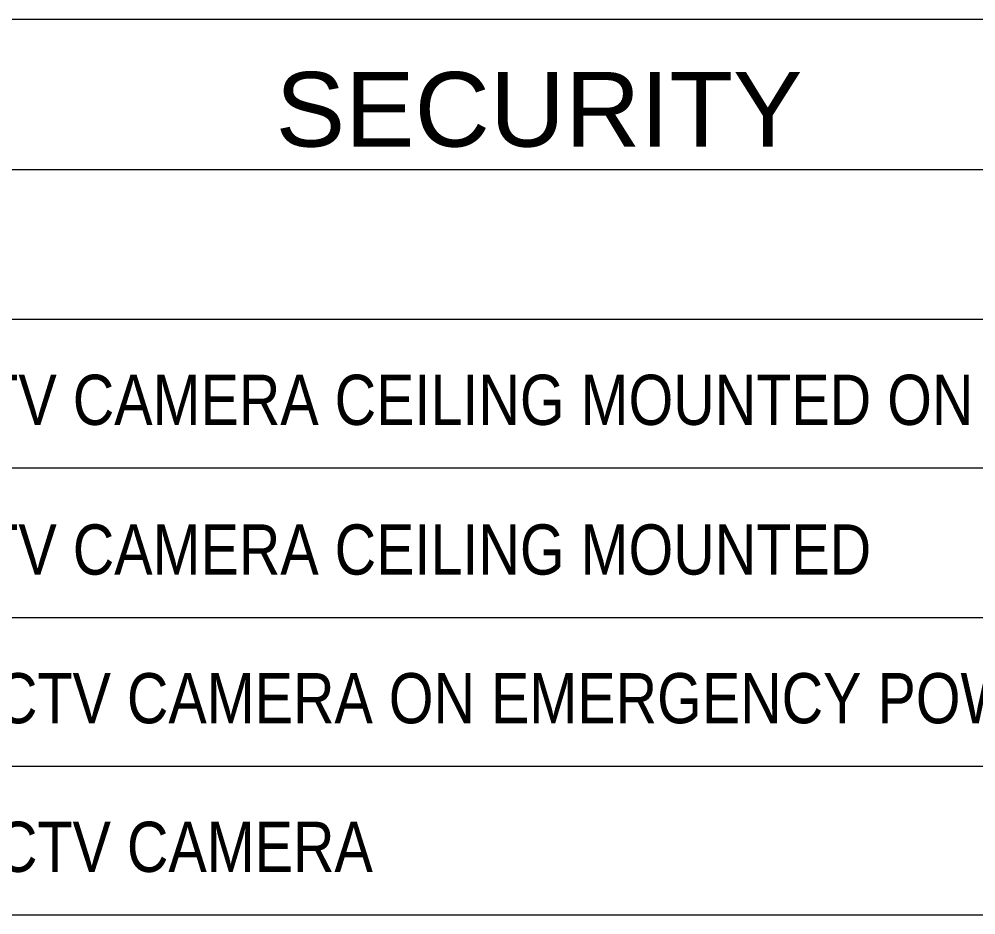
# Model space of a CAD drawing. Header units: inches. Extents: x 0.9 to 36.3, y 0.7 to 23.3.
# Drawn here: x 19.124 to 20.647, y 15.832 to 17.258 of the extents above; entities that cross this region are included whole.
import ezdxf

# ---------------------------------------------------------------- set-up
doc = ezdxf.new("R2010")
doc.units = ezdxf.units.IN
doc.layers.add('Legends', color=250, linetype='Continuous')
doc.styles.add('PDF Arial', font='arial.ttf')
doc.styles.add('PDF Arial Narrow', font='ARIALN.TTF')

msp = doc.modelspace()

# ---------------------------------------------------------------- linework, layer by layer
at = {"layer": 'Legends', "lineweight": 20}
for points in [[(17.5515, 17.2581), (22.468, 17.2581)], [(17.5515, 17.0187), (22.468, 17.0187)], [(17.5515, 16.7804), (22.468, 16.7804)], [(17.5515, 16.5438), (22.468, 16.5438)], [(17.5515, 16.3054), (22.468, 16.3054)], [(17.5515, 16.0688), (22.468, 16.0688)], [(17.5515, 15.8321), (22.468, 15.8321)]]:
    msp.add_lwpolyline(points, dxfattribs=at)

# ---------------------------------------------------------------- texts
at = {"layer": 'Legends', "attachment_point": 4}
for s, insert, char_height, style in [('SECURITY', (19.5321, 17.1137), 0.11877, 'PDF Arial'), ('360 ANGLE CCTV CAMERA CEILING MOUNTED ON EMERGENCY POWER', (18.4207, 16.6515), 0.079909, 'PDF Arial Narrow'), ('360 ANGLE CCTV CAMERA CEILING MOUNTED ', (18.4207, 16.4132), 0.079909, 'PDF Arial Narrow'), ('WIDE ANGLE CCTV CAMERA ON EMERGENCY POWER', (18.4207, 16.1765), 0.079909, 'PDF Arial Narrow'), ('WIDE ANGLE CCTV CAMERA', (18.4207, 15.9399), 0.079909, 'PDF Arial Narrow')]:
    msp.add_mtext(s, dxfattribs=dict(at, insert=insert, char_height=char_height, style=style))

doc.saveas('drawing.dxf')
